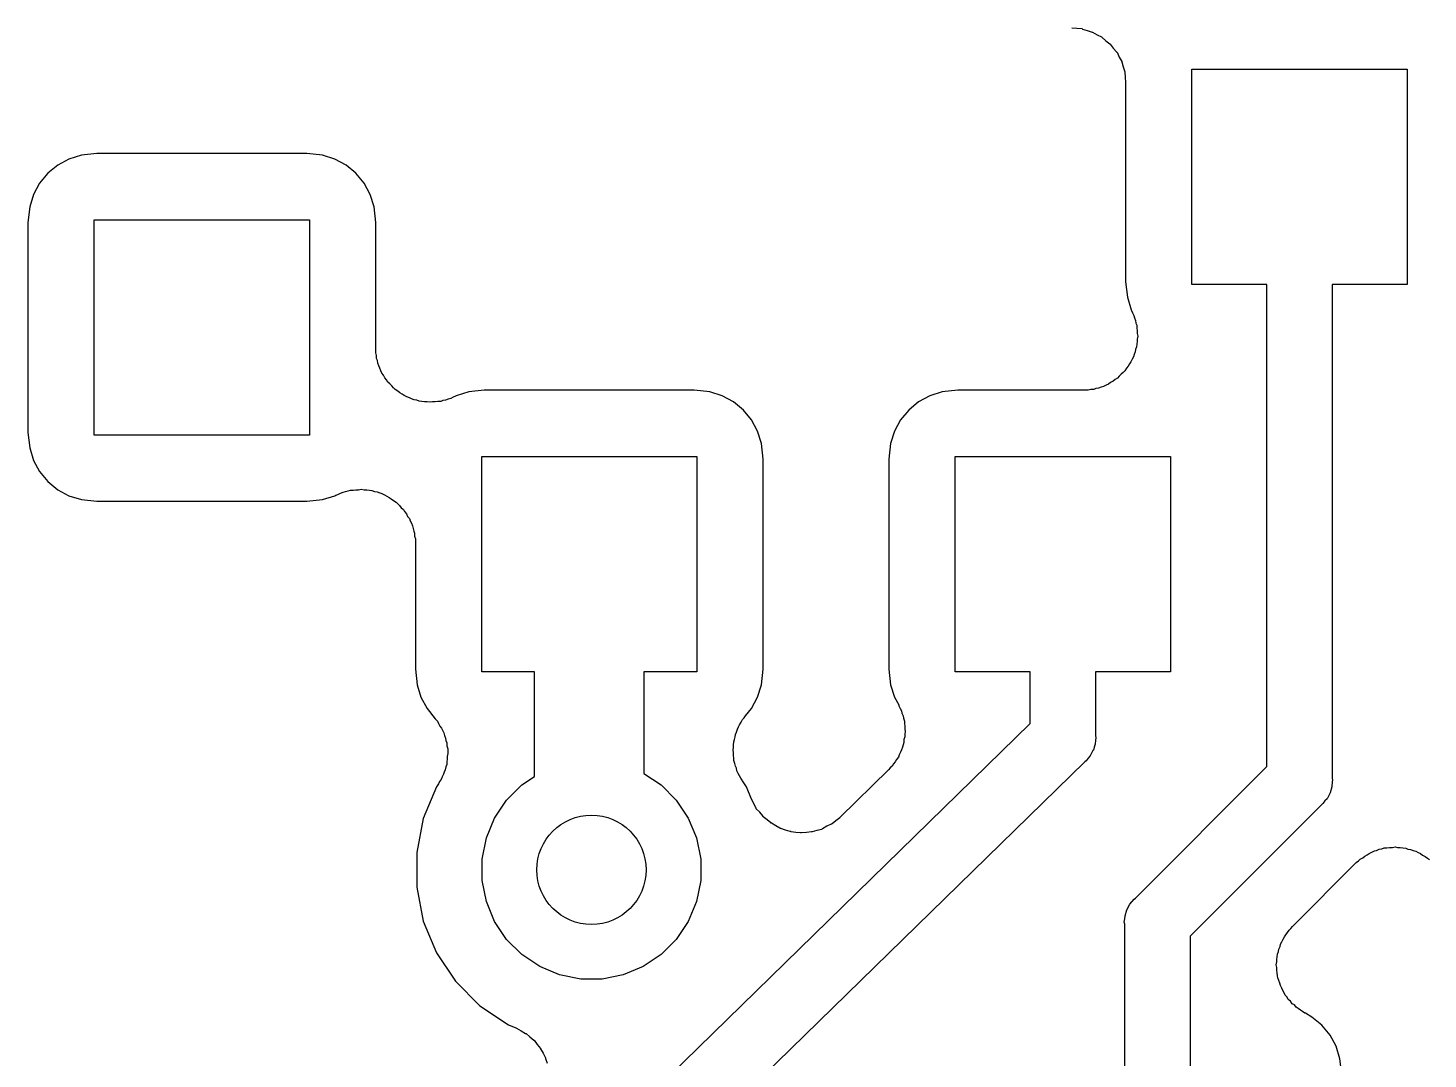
# Model space of a CAD drawing. Extents: x 98.9 to 141.5, y -118.8 to -76.2.
# Drawn here: x 126.746 to 129.999, y -102.4 to -100.005 of the extents above; entities that cross this region are included whole.
import ezdxf

# ---------------------------------------------------------------- set-up
doc = ezdxf.new("R2010")
doc.units = 0
doc.layers.add('BLACK', color=7, linetype='CONTINUOUS')

msp = doc.modelspace()

# ---------------------------------------------------------------- linework, layer by layer
at = {"layer": 'BLACK', "linetype": 'CONTINUOUS'}
for p, q in [((129.171, -100.004), (129.183, -100.005)), ((129.183, -100.005), (129.195, -100.006)), ((129.195, -100.006), (129.195, -100.006)), ((129.195, -100.006), (129.196, -100.007)), ((129.196, -100.007), (129.207, -100.01)), ((129.207, -100.01), (129.218, -100.014)), ((129.218, -100.014), (129.219, -100.014)), ((129.219, -100.014), (129.219, -100.014)), ((129.219, -100.014), (129.23, -100.02)), ((129.23, -100.02), (129.24, -100.025)), ((129.24, -100.025), (129.241, -100.026)), ((129.241, -100.026), (129.241, -100.026)), ((129.241, -100.026), (129.25, -100.034)), ((129.25, -100.034), (129.259, -100.041)), ((129.259, -100.041), (129.26, -100.042)), ((129.26, -100.042), (129.26, -100.042)), ((129.26, -100.042), (129.267, -100.051)), ((129.267, -100.051), (129.275, -100.06)), ((129.275, -100.06), (129.275, -100.061)), ((129.275, -100.061), (129.276, -100.061)), ((129.276, -100.061), (129.281, -100.072)), ((129.281, -100.072), (129.287, -100.082)), ((129.287, -100.082), (129.287, -100.083)), ((129.287, -100.083), (129.287, -100.083)), ((129.287, -100.083), (129.29, -100.095)), ((129.29, -100.095), (129.294, -100.106)), ((129.294, -100.106), (129.294, -100.107)), ((129.294, -100.107), (129.294, -100.107)), ((129.294, -100.107), (129.295, -100.119)), ((129.45, -100.6), (129.45, -100.1)), ((129.45, -100.1), (129.95, -100.1)), ((129.95, -100.1), (129.95, -100.6)), ((129.295, -100.119), (129.296, -100.131)), ((129.296, -100.131), (129.296, -100.594)), ((126.87, -100.3), (126.841, -100.309)), ((126.906, -100.296), (126.87, -100.3)), ((127.394, -100.296), (126.906, -100.296)), ((127.43, -100.3), (127.394, -100.296)), ((127.459, -100.309), (127.43, -100.3)), ((126.815, -100.323), (126.792, -100.342)), ((126.841, -100.309), (126.815, -100.323)), ((127.485, -100.323), (127.459, -100.309)), ((127.508, -100.342), (127.485, -100.323)), ((126.773, -100.365), (126.759, -100.391)), ((126.792, -100.342), (126.773, -100.365)), ((127.527, -100.365), (127.508, -100.342)), ((127.541, -100.391), (127.527, -100.365)), ((126.759, -100.391), (126.75, -100.42)), ((127.55, -100.42), (127.541, -100.391)), ((126.75, -100.42), (126.746, -100.456)), ((127.554, -100.456), (127.55, -100.42)), ((126.746, -100.456), (126.746, -100.944)), ((126.9, -100.95), (126.9, -100.45)), ((126.9, -100.45), (127.4, -100.45)), ((127.4, -100.45), (127.4, -100.95)), ((127.554, -100.747), (127.554, -100.456)), ((129.296, -100.594), (129.3, -100.63)), ((129.3, -100.63), (129.309, -100.659)), ((129.624, -100.6), (129.45, -100.6)), ((129.624, -101.72), (129.624, -100.6)), ((129.95, -100.6), (129.776, -100.6)), ((129.776, -100.6), (129.776, -101.748)), ((129.309, -100.659), (129.309, -100.659)), ((129.309, -100.659), (129.31, -100.661)), ((129.31, -100.661), (129.312, -100.666)), ((129.312, -100.666), (129.315, -100.672)), ((129.315, -100.672), (129.317, -100.678)), ((129.317, -100.678), (129.319, -100.684)), ((129.319, -100.684), (129.32, -100.69)), ((129.32, -100.69), (129.322, -100.695)), ((129.322, -100.695), (129.322, -100.702)), ((129.322, -100.702), (129.323, -100.708)), ((129.323, -100.708), (129.323, -100.714)), ((129.323, -100.714), (129.324, -100.72)), ((129.324, -100.72), (129.323, -100.727)), ((129.323, -100.727), (129.323, -100.733)), ((127.554, -100.753), (127.554, -100.747)), ((127.554, -100.759), (127.554, -100.753)), ((127.556, -100.765), (127.554, -100.759)), ((129.318, -100.757), (129.316, -100.763)), ((129.319, -100.751), (129.318, -100.757)), ((129.321, -100.745), (129.319, -100.751)), ((129.322, -100.739), (129.321, -100.745)), ((129.323, -100.733), (129.322, -100.739)), ((127.556, -100.772), (127.556, -100.765)), ((127.558, -100.777), (127.556, -100.772)), ((127.559, -100.783), (127.558, -100.777)), ((127.561, -100.789), (127.559, -100.783)), ((127.563, -100.795), (127.561, -100.789)), ((129.302, -100.79), (129.298, -100.795)), ((129.305, -100.785), (129.302, -100.79)), ((129.308, -100.78), (129.305, -100.785)), ((129.311, -100.774), (129.308, -100.78)), ((129.314, -100.768), (129.311, -100.774)), ((129.316, -100.763), (129.314, -100.768)), ((127.566, -100.801), (127.563, -100.795)), ((127.568, -100.806), (127.566, -100.801)), ((127.572, -100.811), (127.568, -100.806)), ((127.575, -100.817), (127.572, -100.811)), ((127.579, -100.822), (127.575, -100.817)), ((127.582, -100.827), (127.579, -100.822)), ((127.587, -100.831), (127.582, -100.827)), ((129.267, -100.825), (129.261, -100.828)), ((129.272, -100.821), (129.267, -100.825)), ((129.277, -100.818), (129.272, -100.821)), ((129.281, -100.813), (129.277, -100.818)), ((129.286, -100.809), (129.281, -100.813)), ((129.29, -100.805), (129.286, -100.809)), ((129.294, -100.801), (129.29, -100.805)), ((129.298, -100.795), (129.294, -100.801)), ((127.591, -100.836), (127.587, -100.831)), ((127.595, -100.84), (127.591, -100.836)), ((127.599, -100.844), (127.595, -100.84)), ((127.605, -100.848), (127.599, -100.844)), ((127.61, -100.852), (127.605, -100.848)), ((127.615, -100.855), (127.61, -100.852)), ((127.62, -100.858), (127.615, -100.855)), ((127.626, -100.861), (127.62, -100.858)), ((127.739, -100.86), (127.734, -100.862)), ((127.741, -100.859), (127.739, -100.86)), ((127.77, -100.85), (127.741, -100.859)), ((127.741, -100.859), (127.741, -100.859)), ((127.806, -100.846), (127.77, -100.85)), ((128.294, -100.846), (127.806, -100.846)), ((128.33, -100.85), (128.294, -100.846)), ((128.359, -100.859), (128.33, -100.85)), ((128.385, -100.873), (128.359, -100.859)), ((128.841, -100.859), (128.815, -100.873)), ((128.87, -100.85), (128.841, -100.859)), ((128.906, -100.846), (128.87, -100.85)), ((129.197, -100.846), (128.906, -100.846)), ((129.203, -100.846), (129.197, -100.846)), ((129.209, -100.846), (129.203, -100.846)), ((129.215, -100.844), (129.209, -100.846)), ((129.222, -100.844), (129.215, -100.844)), ((129.227, -100.842), (129.222, -100.844)), ((129.233, -100.841), (129.227, -100.842)), ((129.239, -100.839), (129.233, -100.841)), ((129.245, -100.837), (129.239, -100.839)), ((129.251, -100.834), (129.245, -100.837)), ((129.256, -100.832), (129.251, -100.834)), ((129.261, -100.828), (129.256, -100.832)), ((127.632, -100.864), (127.626, -100.861)), ((127.637, -100.866), (127.632, -100.864)), ((127.643, -100.868), (127.637, -100.866)), ((127.649, -100.869), (127.643, -100.868)), ((127.655, -100.871), (127.649, -100.869)), ((127.661, -100.872), (127.655, -100.871)), ((127.667, -100.873), (127.661, -100.872)), ((127.673, -100.873), (127.667, -100.873)), ((127.68, -100.874), (127.673, -100.873)), ((127.686, -100.873), (127.68, -100.874)), ((127.692, -100.873), (127.686, -100.873)), ((127.698, -100.872), (127.692, -100.873)), ((127.705, -100.872), (127.698, -100.872)), ((127.71, -100.87), (127.705, -100.872)), ((127.716, -100.869), (127.71, -100.87)), ((127.722, -100.867), (127.716, -100.869)), ((127.728, -100.865), (127.722, -100.867)), ((127.734, -100.862), (127.728, -100.865)), ((128.408, -100.892), (128.385, -100.873)), ((128.427, -100.915), (128.408, -100.892)), ((128.792, -100.892), (128.773, -100.915)), ((128.815, -100.873), (128.792, -100.892)), ((128.441, -100.941), (128.427, -100.915)), ((128.773, -100.915), (128.759, -100.941)), ((126.746, -100.944), (126.75, -100.98)), ((127.4, -100.95), (126.9, -100.95)), ((128.45, -100.97), (128.441, -100.941)), ((128.759, -100.941), (128.75, -100.97)), ((126.75, -100.98), (126.759, -101.009)), ((128.454, -101.006), (128.45, -100.97)), ((128.75, -100.97), (128.746, -101.006)), ((126.759, -101.009), (126.773, -101.035)), ((127.8, -101.5), (127.8, -101)), ((127.8, -101), (128.3, -101)), ((128.3, -101), (128.3, -101.5)), ((128.454, -101.494), (128.454, -101.006)), ((128.746, -101.006), (128.746, -101.494)), ((128.9, -101.5), (128.9, -101)), ((128.9, -101), (129.4, -101)), ((129.4, -101), (129.4, -101.5)), ((126.773, -101.035), (126.792, -101.058)), ((126.792, -101.058), (126.815, -101.077)), ((126.815, -101.077), (126.841, -101.091)), ((127.466, -101.088), (127.472, -101.085)), ((127.472, -101.085), (127.478, -101.083)), ((127.478, -101.083), (127.484, -101.081)), ((127.484, -101.081), (127.49, -101.08)), ((127.49, -101.08), (127.495, -101.078)), ((127.495, -101.078), (127.502, -101.078)), ((127.502, -101.078), (127.508, -101.077)), ((127.508, -101.077), (127.514, -101.077)), ((127.514, -101.077), (127.52, -101.076)), ((127.52, -101.076), (127.527, -101.077)), ((127.527, -101.077), (127.533, -101.077)), ((127.533, -101.077), (127.539, -101.078)), ((127.539, -101.078), (127.545, -101.079)), ((127.545, -101.079), (127.551, -101.081)), ((127.551, -101.081), (127.557, -101.082)), ((127.557, -101.082), (127.563, -101.084)), ((127.563, -101.084), (127.568, -101.086)), ((127.568, -101.086), (127.574, -101.089)), ((126.841, -101.091), (126.87, -101.1)), ((126.87, -101.1), (126.906, -101.104)), ((126.906, -101.104), (127.394, -101.104)), ((127.394, -101.104), (127.43, -101.1)), ((127.43, -101.1), (127.459, -101.091)), ((127.459, -101.091), (127.461, -101.09)), ((127.459, -101.091), (127.459, -101.091)), ((127.461, -101.09), (127.466, -101.088)), ((127.574, -101.089), (127.58, -101.092)), ((127.58, -101.092), (127.585, -101.095)), ((127.585, -101.095), (127.59, -101.098)), ((127.59, -101.098), (127.595, -101.102)), ((127.595, -101.102), (127.601, -101.106)), ((127.601, -101.106), (127.605, -101.11)), ((127.605, -101.11), (127.609, -101.114)), ((127.609, -101.114), (127.613, -101.119)), ((127.613, -101.119), (127.618, -101.123)), ((127.618, -101.123), (127.621, -101.128)), ((127.621, -101.128), (127.625, -101.133)), ((127.625, -101.133), (127.628, -101.139)), ((127.628, -101.139), (127.632, -101.144)), ((127.632, -101.144), (127.634, -101.149)), ((127.634, -101.149), (127.637, -101.155)), ((127.637, -101.155), (127.639, -101.161)), ((127.639, -101.161), (127.641, -101.167)), ((127.641, -101.167), (127.642, -101.173)), ((127.642, -101.173), (127.644, -101.178)), ((127.644, -101.178), (127.644, -101.185)), ((127.644, -101.185), (127.646, -101.191)), ((127.646, -101.191), (127.646, -101.197)), ((127.646, -101.197), (127.646, -101.203)), ((127.646, -101.203), (127.646, -101.494)), ((127.646, -101.494), (127.65, -101.53)), ((127.923, -101.5), (127.8, -101.5)), ((127.923, -101.743), (127.923, -101.5)), ((128.3, -101.5), (128.177, -101.5)), ((128.177, -101.5), (128.177, -101.736)), ((128.45, -101.53), (128.454, -101.494)), ((128.746, -101.494), (128.75, -101.53)), ((129.074, -101.5), (128.9, -101.5)), ((129.074, -101.62), (129.074, -101.5)), ((129.4, -101.5), (129.226, -101.5)), ((129.226, -101.5), (129.226, -101.649)), ((127.65, -101.53), (127.659, -101.559)), ((128.441, -101.559), (128.45, -101.53)), ((128.75, -101.53), (128.759, -101.559)), ((127.659, -101.559), (127.673, -101.585)), ((128.427, -101.585), (128.441, -101.559)), ((128.759, -101.559), (128.769, -101.577)), ((127.673, -101.585), (127.692, -101.609)), ((128.406, -101.611), (128.41, -101.607)), ((128.41, -101.607), (128.413, -101.602)), ((128.413, -101.602), (128.427, -101.585)), ((128.769, -101.577), (128.769, -101.579)), ((128.769, -101.579), (128.772, -101.585)), ((128.772, -101.585), (128.775, -101.591)), ((128.775, -101.591), (128.776, -101.596)), ((128.776, -101.596), (128.779, -101.602)), ((128.779, -101.602), (128.78, -101.608)), ((128.78, -101.608), (128.782, -101.615)), ((127.692, -101.609), (127.693, -101.61)), ((127.693, -101.61), (127.697, -101.615)), ((127.697, -101.615), (127.7, -101.62)), ((127.7, -101.62), (127.703, -101.626)), ((127.703, -101.626), (127.707, -101.631)), ((127.707, -101.631), (127.709, -101.636)), ((127.709, -101.636), (127.712, -101.642)), ((127.924, -102.743), (129.074, -101.62)), ((128.39, -101.646), (128.392, -101.64)), ((128.392, -101.64), (128.394, -101.633)), ((128.394, -101.633), (128.397, -101.628)), ((128.397, -101.628), (128.399, -101.623)), ((128.399, -101.623), (128.403, -101.617)), ((128.403, -101.617), (128.406, -101.611)), ((128.782, -101.615), (128.782, -101.62)), ((128.782, -101.62), (128.783, -101.626)), ((128.783, -101.626), (128.783, -101.633)), ((128.783, -101.633), (128.784, -101.639)), ((128.784, -101.639), (128.783, -101.645)), ((127.712, -101.642), (127.714, -101.648)), ((127.714, -101.648), (127.716, -101.654)), ((127.716, -101.654), (127.717, -101.66)), ((127.717, -101.66), (127.719, -101.665)), ((127.719, -101.665), (127.719, -101.672)), ((127.719, -101.672), (127.721, -101.679)), ((128.385, -101.67), (128.386, -101.663)), ((128.385, -101.676), (128.385, -101.67)), ((128.386, -101.663), (128.387, -101.657)), ((128.387, -101.657), (128.389, -101.651)), ((128.389, -101.651), (128.39, -101.646)), ((128.779, -101.67), (128.778, -101.675)), ((128.781, -101.664), (128.779, -101.67)), ((128.783, -101.651), (128.781, -101.657)), ((128.781, -101.657), (128.781, -101.664)), ((128.783, -101.645), (128.783, -101.651)), ((129.225, -101.668), (129.223, -101.675)), ((129.226, -101.66), (129.225, -101.667)), ((129.225, -101.667), (129.225, -101.668)), ((129.225, -101.668), (129.225, -101.668)), ((129.226, -101.649), (129.227, -101.653)), ((129.227, -101.653), (129.226, -101.66)), ((127.72, -101.703), (127.719, -101.709)), ((127.721, -101.69), (127.72, -101.697)), ((127.72, -101.697), (127.72, -101.703)), ((127.721, -101.679), (127.721, -101.684)), ((127.721, -101.684), (127.721, -101.69)), ((128.384, -101.681), (128.385, -101.676)), ((128.385, -101.688), (128.384, -101.681)), ((128.385, -101.695), (128.385, -101.688)), ((128.386, -101.7), (128.385, -101.695)), ((128.386, -101.706), (128.386, -101.7)), ((128.764, -101.704), (128.761, -101.709)), ((128.768, -101.698), (128.764, -101.704)), ((128.77, -101.693), (128.768, -101.698)), ((128.773, -101.687), (128.77, -101.693)), ((128.775, -101.681), (128.773, -101.687)), ((128.778, -101.675), (128.775, -101.681)), ((129.209, -101.701), (129.204, -101.707)), ((129.213, -101.696), (129.209, -101.701)), ((129.214, -101.695), (129.213, -101.695)), ((129.213, -101.695), (129.213, -101.696)), ((129.217, -101.689), (129.214, -101.695)), ((129.22, -101.683), (129.217, -101.689)), ((129.221, -101.682), (129.22, -101.683)), ((129.223, -101.675), (129.221, -101.682)), ((129.221, -101.682), (129.221, -101.682)), ((127.711, -101.738), (127.708, -101.744)), ((127.713, -101.733), (127.711, -101.738)), ((127.715, -101.728), (127.713, -101.733)), ((127.717, -101.721), (127.715, -101.728)), ((127.719, -101.715), (127.717, -101.721)), ((127.719, -101.709), (127.719, -101.715)), ((129.201, -101.709), (128.051, -102.832)), ((128.177, -101.736), (128.217, -101.763)), ((128.388, -101.713), (128.386, -101.706)), ((128.39, -101.719), (128.388, -101.713)), ((128.392, -101.724), (128.39, -101.719)), ((128.393, -101.73), (128.392, -101.724)), ((128.396, -101.736), (128.393, -101.73)), ((128.399, -101.742), (128.396, -101.736)), ((128.745, -101.728), (128.633, -101.838)), ((128.749, -101.723), (128.745, -101.728)), ((128.754, -101.719), (128.749, -101.723)), ((128.757, -101.714), (128.754, -101.719)), ((128.761, -101.709), (128.757, -101.714)), ((129.204, -101.707), (129.201, -101.709)), ((129.319, -102.026), (129.624, -101.72)), ((127.695, -101.767), (127.664, -101.841)), ((127.7, -101.76), (127.695, -101.767)), ((127.702, -101.755), (127.7, -101.76)), ((127.706, -101.75), (127.702, -101.755)), ((127.708, -101.744), (127.706, -101.75)), ((127.858, -101.798), (127.893, -101.763)), ((127.893, -101.763), (127.923, -101.743)), ((128.217, -101.763), (128.252, -101.798)), ((128.402, -101.747), (128.399, -101.742)), ((128.405, -101.752), (128.402, -101.747)), ((128.406, -101.753), (128.405, -101.752)), ((128.415, -101.767), (128.406, -101.753)), ((128.427, -101.796), (128.415, -101.767)), ((129.775, -101.767), (129.771, -101.781)), ((129.776, -101.756), (129.775, -101.767)), ((129.776, -101.748), (129.777, -101.752)), ((129.777, -101.752), (129.776, -101.756)), ((129.776, -101.756), (129.776, -101.756)), ((127.83, -101.84), (127.858, -101.798)), ((128.252, -101.798), (128.28, -101.84)), ((128.432, -101.806), (128.427, -101.796)), ((129.759, -101.8), (129.754, -101.806)), ((129.764, -101.795), (129.759, -101.8)), ((129.771, -101.781), (129.764, -101.795)), ((129.771, -101.781), (129.771, -101.781)), ((128.437, -101.816), (128.432, -101.806)), ((128.438, -101.817), (128.437, -101.816)), ((128.438, -101.818), (128.438, -101.817)), ((128.446, -101.826), (128.438, -101.818)), ((128.453, -101.835), (128.446, -101.826)), ((128.453, -101.836), (128.453, -101.835)), ((129.751, -101.809), (129.446, -102.114)), ((129.754, -101.806), (129.751, -101.809)), ((127.664, -101.841), (127.649, -101.92)), ((127.811, -101.886), (127.83, -101.84)), ((128.28, -101.84), (128.299, -101.886)), ((128.454, -101.837), (128.453, -101.836)), ((128.463, -101.844), (128.454, -101.837)), ((128.472, -101.851), (128.463, -101.844)), ((128.472, -101.852), (128.472, -101.851)), ((128.473, -101.852), (128.472, -101.852)), ((128.483, -101.858), (128.473, -101.852)), ((128.493, -101.863), (128.483, -101.858)), ((128.494, -101.864), (128.493, -101.863)), ((128.495, -101.864), (128.494, -101.864)), ((128.506, -101.868), (128.495, -101.864)), ((128.517, -101.871), (128.506, -101.868)), ((128.59, -101.866), (128.579, -101.869)), ((128.591, -101.865), (128.59, -101.866)), ((128.592, -101.865), (128.591, -101.865)), ((128.602, -101.859), (128.592, -101.865)), ((128.612, -101.854), (128.602, -101.859)), ((128.613, -101.854), (128.612, -101.854)), ((128.614, -101.853), (128.613, -101.854)), ((128.623, -101.846), (128.614, -101.853)), ((128.632, -101.839), (128.623, -101.846)), ((128.633, -101.838), (128.632, -101.839)), ((127.801, -101.935), (127.811, -101.886)), ((128.299, -101.886), (128.309, -101.935)), ((128.518, -101.871), (128.517, -101.871)), ((128.519, -101.872), (128.518, -101.871)), ((128.53, -101.873), (128.519, -101.872)), ((128.541, -101.874), (128.53, -101.873)), ((128.542, -101.874), (128.541, -101.874)), ((128.543, -101.874), (128.542, -101.874)), ((128.555, -101.873), (128.543, -101.874)), ((128.566, -101.872), (128.555, -101.873)), ((128.567, -101.872), (128.566, -101.872)), ((128.568, -101.872), (128.567, -101.872)), ((128.579, -101.869), (128.568, -101.872)), ((127.649, -101.92), (127.649, -102)), ((129.841, -101.935), (129.847, -101.932)), ((129.847, -101.932), (129.852, -101.928)), ((129.852, -101.928), (129.857, -101.925)), ((129.857, -101.925), (129.862, -101.922)), ((129.862, -101.922), (129.868, -101.919)), ((129.868, -101.919), (129.874, -101.916)), ((129.874, -101.916), (129.879, -101.915)), ((129.879, -101.915), (129.885, -101.912)), ((129.885, -101.912), (129.891, -101.911)), ((129.891, -101.911), (129.897, -101.909)), ((129.897, -101.909), (129.903, -101.909)), ((129.903, -101.909), (129.909, -101.908)), ((129.909, -101.908), (129.916, -101.908)), ((129.916, -101.908), (129.922, -101.907)), ((129.922, -101.907), (129.928, -101.908)), ((129.928, -101.908), (129.934, -101.908)), ((129.934, -101.908), (129.94, -101.909)), ((129.94, -101.909), (129.947, -101.91)), ((129.947, -101.91), (129.952, -101.912)), ((129.952, -101.912), (129.958, -101.913)), ((129.958, -101.913), (129.964, -101.915)), ((129.964, -101.915), (129.97, -101.917)), ((129.97, -101.917), (129.976, -101.92)), ((129.976, -101.92), (129.981, -101.922)), ((129.981, -101.922), (129.986, -101.926)), ((129.986, -101.926), (129.992, -101.929)), ((129.992, -101.929), (129.997, -101.933)), ((129.997, -101.933), (130.002, -101.936)), ((127.801, -101.985), (127.801, -101.935)), ((128.309, -101.935), (128.309, -101.985)), ((129.684, -102.092), (129.831, -101.944)), ((129.831, -101.944), (129.832, -101.943)), ((129.832, -101.943), (129.837, -101.939)), ((129.837, -101.939), (129.841, -101.935)), ((127.811, -102.034), (127.801, -101.985)), ((128.309, -101.985), (128.299, -102.034)), ((127.649, -102), (127.664, -102.079)), ((129.306, -102.04), (129.316, -102.028)), ((129.316, -102.028), (129.319, -102.026)), ((127.83, -102.08), (127.811, -102.034)), ((128.299, -102.034), (128.28, -102.08)), ((129.295, -102.067), (129.299, -102.053)), ((129.299, -102.053), (129.306, -102.04)), ((127.664, -102.079), (127.695, -102.153)), ((127.858, -102.122), (127.83, -102.08)), ((128.28, -102.08), (128.252, -102.122)), ((129.293, -102.082), (129.294, -102.074)), ((129.294, -102.086), (129.293, -102.082)), ((129.294, -102.074), (129.295, -102.067)), ((129.294, -102.429), (129.294, -102.086)), ((129.68, -102.096), (129.684, -102.092)), ((127.893, -102.157), (127.858, -102.122)), ((128.252, -102.122), (128.217, -102.157)), ((129.446, -102.114), (129.446, -102.429)), ((129.656, -102.133), (129.659, -102.127)), ((129.659, -102.127), (129.662, -102.121)), ((129.662, -102.121), (129.665, -102.116)), ((129.665, -102.116), (129.668, -102.111)), ((129.668, -102.111), (129.672, -102.106)), ((129.672, -102.106), (129.676, -102.1)), ((129.676, -102.1), (129.68, -102.096)), ((127.695, -102.153), (127.739, -102.219)), ((127.935, -102.185), (127.893, -102.157)), ((128.217, -102.157), (128.175, -102.185)), ((129.648, -102.162), (129.649, -102.156)), ((129.649, -102.156), (129.651, -102.15)), ((129.651, -102.15), (129.652, -102.144)), ((129.652, -102.144), (129.655, -102.138)), ((129.655, -102.138), (129.656, -102.133)), ((127.981, -102.204), (127.935, -102.185)), ((128.175, -102.185), (128.129, -102.204)), ((129.646, -102.181), (129.647, -102.174)), ((129.647, -102.187), (129.646, -102.181)), ((129.647, -102.168), (129.648, -102.162)), ((129.647, -102.174), (129.647, -102.168)), ((129.647, -102.193), (129.647, -102.187)), ((129.648, -102.199), (129.647, -102.193)), ((127.739, -102.219), (127.796, -102.276)), ((128.03, -102.214), (127.981, -102.204)), ((128.08, -102.214), (128.03, -102.214)), ((128.129, -102.204), (128.08, -102.214)), ((129.649, -102.206), (129.648, -102.199)), ((129.65, -102.211), (129.649, -102.206)), ((129.652, -102.217), (129.65, -102.211)), ((129.654, -102.223), (129.652, -102.217)), ((129.656, -102.229), (129.654, -102.223)), ((129.659, -102.235), (129.656, -102.229)), ((129.661, -102.24), (129.659, -102.235)), ((129.664, -102.246), (129.661, -102.24)), ((129.667, -102.251), (129.664, -102.246)), ((129.671, -102.256), (129.667, -102.251)), ((129.674, -102.261), (129.671, -102.256)), ((127.796, -102.276), (127.862, -102.32)), ((129.679, -102.265), (129.674, -102.261)), ((129.683, -102.271), (129.679, -102.265)), ((129.688, -102.274), (129.683, -102.271)), ((129.692, -102.279), (129.688, -102.274)), ((129.697, -102.282), (129.692, -102.279)), ((129.702, -102.286), (129.697, -102.282)), ((129.707, -102.289), (129.702, -102.286)), ((129.712, -102.293), (129.707, -102.289)), ((127.862, -102.32), (127.879, -102.327)), ((129.714, -102.293), (129.712, -102.293)), ((129.729, -102.302), (129.714, -102.293)), ((129.752, -102.321), (129.729, -102.302)), ((129.771, -102.344), (129.752, -102.321)), ((127.879, -102.327), (127.881, -102.328)), ((127.881, -102.328), (127.881, -102.328)), ((127.881, -102.328), (127.881, -102.328)), ((127.881, -102.328), (127.892, -102.334)), ((127.892, -102.334), (127.902, -102.34)), ((127.902, -102.34), (127.903, -102.34)), ((127.903, -102.34), (127.903, -102.34)), ((127.903, -102.34), (127.912, -102.348)), ((127.912, -102.348), (127.921, -102.356)), ((127.921, -102.356), (127.921, -102.356)), ((127.921, -102.356), (127.922, -102.356)), ((127.922, -102.356), (127.929, -102.366)), ((129.785, -102.37), (129.771, -102.344)), ((127.929, -102.366), (127.937, -102.375)), ((127.937, -102.375), (127.937, -102.375)), ((127.937, -102.375), (127.937, -102.376)), ((127.937, -102.376), (127.943, -102.386)), ((127.943, -102.386), (127.948, -102.397)), ((129.794, -102.399), (129.785, -102.37)), ((127.948, -102.397), (127.948, -102.397)), ((127.948, -102.397), (127.948, -102.398)), ((127.948, -102.398), (127.952, -102.409)), ((129.798, -102.435), (129.794, -102.399))]:
    msp.add_line(p, q, dxfattribs=at)
at = {"layer": 'BLACK'}
msp.add_circle((128.055, -101.96), 0.127, dxfattribs=at)

doc.saveas('drawing.dxf')
